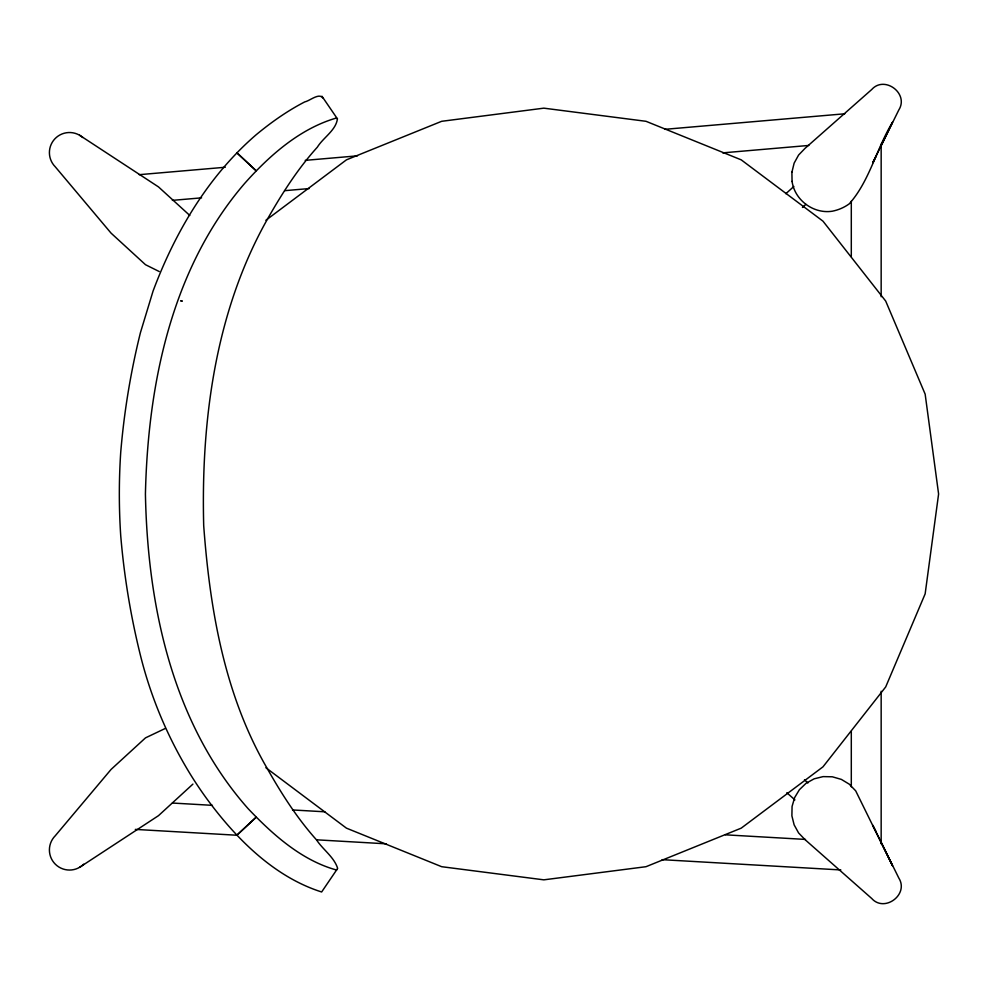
<?xml version="1.0" encoding="UTF-8"?>
<svg xmlns="http://www.w3.org/2000/svg" width="988" height="988" viewBox="0 0 988 988"><rect width="100%" height="100%" fill="white"/><g stroke="black" fill="none" stroke-linecap="round" stroke-linejoin="round"><path stroke-width="1.48" d="M791.894 172.307L794.13 163.156L798.6 155.042L805.022 148.373L871.7 89.538C884.507 75.088 909.133 93.551 898.845 109.89L872.676 162.835L876.035 156.277M881.481 145.001L892.522 122.253C876.517 148.311 869.786 180.792 849.272 203.824C844.16 207.529 838.491 209.962 832.316 211.21C813.593 214.161 794.673 200.194 792.08 181.397M322.755 97.911C318.988 92.563 309.689 100.961 304.798 101.875C287.335 110.903 271.194 122.29 256.09 134.813C208.233 176.062 174.987 232.402 153.041 291.139L140.42 332.697A743.47 727.254 90 0 0 120.721 452.343A614.388 600.963 90 0 0 120.721 535.657A743.47 727.23 -90 0 0 140.42 655.303C150.905 697.528 167.985 737.987 190.808 775.024A354.075 317.185 54.4 0 0 207.035 799.082C236.12 838.59 274.034 876.875 321.643 891.979L337.661 868.39C334.129 857.041 322.928 849.692 316.592 839.973C297.104 818.225 281.358 793.488 267.019 768.121C224.4 694.762 209.876 609.188 203.701 525.702C200.984 421.209 215.112 312.282 267.019 219.879C281.605 194.241 297.474 169.121 317.333 147.187C323.2 137.591 335.895 130.428 337.427 118.869L321.94 96.219M876.035 831.723L872.676 825.165L898.845 878.11C909.133 894.449 884.507 912.912 871.7 898.463L805.022 839.627L798.6 832.958L794.13 824.844L791.894 815.853L792.067 806.467L794.636 797.6L799.403 789.696L806.047 783.299L814.124 778.828L823.09 776.617L832.316 776.79L841.344 779.396L849.272 784.176L855.694 790.845L892.522 865.747L881.481 842.999M192.919 784.101L158.488 815.668L79.559 867.365M785.843 193.71L793.858 186.473M802.429 207.468L805.862 204.368M265.908 220.25L346.442 159.846L441.661 121.302L543.832 108.161L646.004 121.302L741.21 159.846L822.979 221.164L885.705 301.081L925.151 394.138L938.6 494L925.151 593.862L885.705 686.919L822.979 766.836L741.21 828.154L646.004 866.698L543.832 879.839L441.661 866.698L346.442 828.154L265.908 767.75M337.081 869.477L336.377 869.971C301.476 860.338 272.639 834.452 248.149 808.69C172.245 723.018 147.57 605.446 145.421 494C147.916 384.665 171.307 268.724 244.505 183.595C269.378 155.573 299.895 128.576 336.377 118.029L337.427 118.869M165.367 728.415L145.508 737.863L111.076 769.43L55.291 835.737A20.106 20.106 0 0 0 55.291 864.167A20.106 20.106 0 0 0 83.721 864.167M139.197 174.678L225.276 167.256M305.218 160.352L357.483 155.845M664.924 129.317L844.777 113.793M172.381 200.366L201.589 197.847M284.593 190.684L309.195 188.56M722.71 152.868L808.789 145.446M172.381 803.034L212.432 805.344M292.534 809.95L324.879 811.803M725.39 834.823L805.479 839.417M135.319 829.401L236.984 835.243M317.086 839.849L386.407 843.826M662.133 859.671L840.825 869.946M159.266 271.552L145.508 264.71L111.076 233.143L55.291 166.836A20.106 20.106 0 0 1 54.834 138.876A20.106 20.106 0 0 1 82.77 137.517M79.559 135.208L158.488 186.905L189.795 215.47M804.467 779.853L807.937 782.941M786.843 792.722L794.908 799.897M791.894 172.147L792.067 181.533M881.16 144.186L881.16 296.746M881.16 691.254L881.16 843.814M851.298 201.206L851.298 256.682M851.298 731.318L851.298 786.794M255.991 817.385L236.725 835.342L255.991 817.385M236.725 152.658L255.991 170.615L236.725 152.658M182.064 301.056L180.94 300.895L182.064 301.056"/></g></svg>
